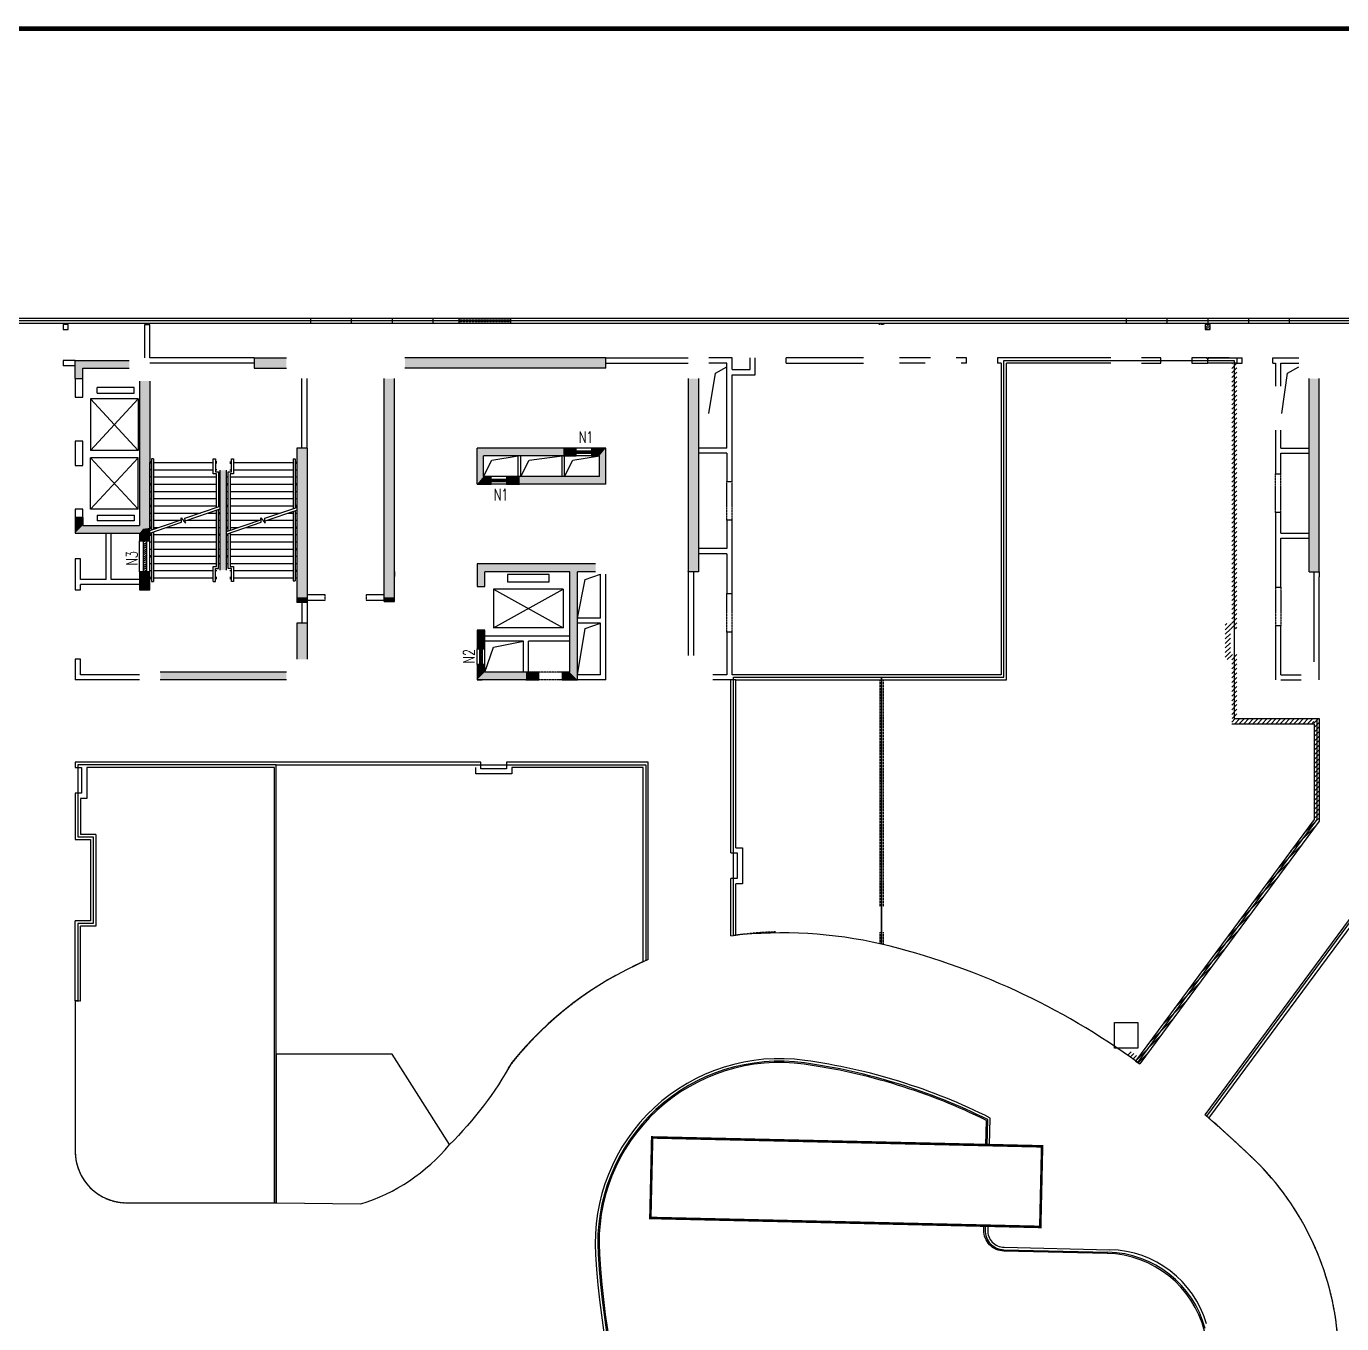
# Model space of a CAD drawing. Header units: inches. Extents: x 150046 to 186384, y -166880 to -113425.
# Drawn here: x 182298 to 183524, y -164647 to -163438 of the extents above; entities that cross this region are included whole.
import ezdxf

# ---------------------------------------------------------------- set-up
doc = ezdxf.new("R2010")
doc.units = ezdxf.units.IN
doc.header["$MEASUREMENT"] = 0
doc.linetypes.add('DASH', pattern=[0.35, 0.25, -0.1])
doc.linetypes.add('DOTE', pattern=[2.42, 2, -0.2, 0.02, -0.2])
doc.layers.add('MOS-门窗编号', color=7, linetype='Continuous')
doc.styles.add('_TCH_WINDOW', font='SIMPLEX', dxfattribs={"height": 3.5, "bigfont": 'GBCBIG'})
pattern_1 = [(45, (165565.0035, -160456.3275), (-1.12854242, 1.12854242), [])]
pattern_2 = [(45, (165565.0035, -160455.3193), (-2.1213212, 2.1213212), [])]

# ---------------------------------------------------------------- blocks, each defined once
blk = doc.blocks.new('$WINLIB2D$00000039')
at = {"color": 0}
for p, q in [((0.5, 0.5), (-0.5, 0.5)), ((-0.5, 0.167), (0.5, 0.167)), ((-0.452, -0.167), (-0.5, 0.084)), ((-0.384, -0.167), (-0.448, 0.167)), ((-0.316, -0.167), (-0.38, 0.167)), ((-0.248, -0.167), (-0.312, 0.167)), ((-0.18, -0.167), (-0.244, 0.167)), ((-0.112, -0.167), (-0.176, 0.167)), ((-0.044, -0.167), (-0.108, 0.167)), ((0.024, -0.167), (-0.04, 0.167)), ((0.092, -0.167), (0.028, 0.167)), ((0.16, -0.167), (0.096, 0.167)), ((0.228, -0.167), (0.164, 0.167)), ((0.296, -0.167), (0.232, 0.167)), ((0.364, -0.167), (0.3, 0.167)), ((0.432, -0.167), (0.368, 0.167)), ((0.5, -0.167), (0.436, 0.167)), ((-0.5, -0.167), (0.5, -0.167)), ((0.5, -0.5), (-0.5, -0.5))]:
    blk.add_line(p, q, dxfattribs=at)

msp = doc.modelspace()

# ---------------------------------------------------------------- hatches: boundary and pattern name
h = msp.add_hatch()
h.set_pattern_fill('普通砖', color=256, scale=1.2, style=0)
h.set_pattern_definition(pattern_1)
h.paths.add_polyline_path([(183396.6, -163716.1), (183396.6, -163720.9), (183401.4, -163720.9), (183401.4, -163716.1)])
for points in [[(182394.2, -163756.9), (182394.2, -163749.7), (182343.8, -163749.7), (182351, -163756.9)], [(182351, -163766.5), (182351, -163756.9), (182343.8, -163749.7), (182343.8, -163766.5)], [(182540.6, -163756.9), (182540.6, -163747.3), (182510.6, -163747.3), (182510.6, -163756.9)], [(182651, -163747.3), (182651, -163756.9), (182838.2, -163756.9), (182838.2, -163747.3)], [(182641.4, -163766.5), (182631.8, -163766.5), (182631.8, -163753.3), (182631.8, -163753.3), (182631.8, -163948.6), (182641.4, -163948.6)], [(182413.4, -163768.9), (182403.8, -163768.9), (182403.8, -163903.3), (182407, -163906.5), (182413.4, -163905.7)], [(182924.6, -163766.5), (182915, -163766.5), (182915, -163833.7), (182924.6, -163833.7)], [(183503, -163766.5), (183493.4, -163766.5), (183493.4, -163833.7), (183503, -163833.7)], [(182550.2, -163831.3), (182550.2, -163970.5), (182559.8, -163970.5), (182559.8, -163831.3)], [(182718.2, -163864.9), (182724.2, -163857.7), (182724.2, -163838.5), (182718.2, -163831.3)], [(182757.8, -163838.5), (182757.8, -163831.3), (182718.2, -163831.3), (182724.2, -163838.5)], [(182798.6, -163838.5), (182798.6, -163831.3), (182757.8, -163831.3), (182757.8, -163838.5)], [(182798.6, -163838.5), (182810.6, -163838.5), (182810.6, -163831.3), (182798.6, -163831.3)], [(182838.2, -163831.3), (182825, -163831.3), (182825, -163838.5), (182832.2, -163838.5)], [(182832.2, -163857.7), (182838.2, -163864.9), (182838.2, -163831.3), (182832.2, -163838.5)], [(182924.6, -163833.7), (182915, -163833.7), (182915, -163927.3), (182924.6, -163927.3)], [(183493.4, -163912.9), (183503, -163912.9), (183503, -163833.7), (183493.4, -163833.7)], [(182478.8, -163945), (182484.8, -163945), (182484.8, -163851.9), (182478.8, -163851.9)], [(182718.2, -163864.9), (182731.4, -163864.9), (182731.4, -163857.7), (182724.2, -163857.7)], [(182757.8, -163857.7), (182745.8, -163857.7), (182745.8, -163864.9), (182757.8, -163864.9)], [(182798.6, -163864.9), (182798.6, -163857.7), (182757.8, -163857.7), (182757.8, -163864.9)], [(182838.2, -163864.9), (182832.2, -163857.7), (182798.6, -163857.7), (182798.6, -163864.9)], [(182343.8, -163896.1), (182343.8, -163910.5), (182351, -163903.3), (182351, -163896.1)], [(182351, -163903.3), (182343.8, -163910.5), (182375, -163910.5), (182375, -163903.3)], [(182375, -163903.3), (182375, -163910.5), (182403.8, -163910.5), (182407, -163906.5), (182403.8, -163903.3)], [(182403.8, -163910.5), (182403.8, -163917.7), (182413.4, -163917.7), (182413.4, -163905.7), (182407, -163906.5)], [(183503, -163946.5), (183503, -163912.9), (183493.4, -163912.9), (183493.4, -163946.5)], [(182924.6, -163927.3), (182915, -163927.3), (182915, -163946.5), (182924.6, -163946.5)], [(182413.4, -163956.1), (182413.4, -163946.5), (182403.8, -163946.5), (182403.8, -163956.1)], [(182631.8, -163970.5), (182641.4, -163970.5), (182641.4, -163948.6), (182631.8, -163948.6)], [(182718.2, -163939.3), (182718.2, -163960.3), (182725.4, -163960.3), (182725.4, -163946.5)], [(182807.8, -163944.1), (182807, -163939.3), (182718.2, -163939.3), (182725.4, -163946.5), (182804.6, -163946.5)], [(182804.6, -164008.9), (182811.8, -164008.9), (182811.8, -163946.5), (182807.8, -163944.1), (182804.6, -163946.5)], [(182828.6, -163946.5), (182828.6, -163939.3), (182807, -163939.3), (182807.8, -163944.1), (182811.8, -163946.5)], [(182403.8, -163956.1), (182403.8, -163963.3), (182413.4, -163963.3), (182413.4, -163956.1)], [(182559.8, -163970.5), (182550.2, -163970.5), (182550.2, -163975.3), (182559.8, -163975.3)], [(182641.4, -163974.1), (182641.4, -163970.5), (182631.8, -163970.5), (182631.8, -163974.1)], [(182550.2, -164028.1), (182559.8, -164028.1), (182559.8, -163994.5), (182550.2, -163994.5)], [(182725.4, -164008.9), (182725.4, -164001.1), (182718.2, -164001.1), (182718.2, -164008.9)], [(182718.2, -164008.9), (182718.2, -164018.5), (182725.4, -164018.5), (182725.4, -164008.9)], [(182804.6, -164040.1), (182811.8, -164047.3), (182811.8, -164008.9), (182804.6, -164008.9)], [(182725.4, -164040.1), (182725.4, -164032.9), (182718.2, -164032.9), (182718.2, -164047.3)], [(182423, -164040.1), (182423, -164047.3), (182540.6, -164047.3), (182540.6, -164040.1)], [(182763.8, -164047.3), (182763.8, -164040.1), (182725.4, -164040.1), (182718.2, -164047.3)], [(182763.8, -164047.3), (182775.8, -164047.3), (182775.8, -164040.1), (182763.8, -164040.1)], [(182804.6, -164040.1), (182797.4, -164040.1), (182797.4, -164047.3), (182811.8, -164047.3)]]:
    msp.add_hatch(color=256).paths.add_polyline_path(points)
h = msp.add_hatch()
h.set_pattern_fill('普通砖', color=256, scale=1.2, style=0)
h.set_pattern_definition(pattern_1)
h.paths.add_polyline_path([(183401.4, -163747.3), (183396.6, -163747.3), (183399, -163748.9)])
h = msp.add_hatch()
h.set_pattern_fill('普通砖', color=256, scale=1.2, style=0)
h.set_pattern_definition(pattern_2)
h.paths.add_polyline_path([(183421.4, -163752.1), (183426.2, -163752.1), (183426.2, -163999.6), (183421.4, -163999.6)])
h = msp.add_hatch()
h.set_pattern_fill('普通砖', color=256, scale=1.2, style=0)
h.set_pattern_definition(pattern_2)
h.paths.add_polyline_path([(183420.2, -163999.6), (183421.4, -163999.6), (183421.4, -163994.8), (183415.4, -163994.8), (183415.4, -164028.4), (183421.4, -164028.4), (183421.4, -164023.8, -0.032051), (183421.2, -164023.6), (183420.2, -164023.6)])
h = msp.add_hatch()
h.set_pattern_fill('普通砖', color=256, scale=1.2, style=0)
h.set_pattern_definition(pattern_2)
h.paths.add_polyline_path([(183426.2, -164083.3), (183421.4, -164083.3), (183421.4, -164023.6), (183426.2, -164023.6)])
h = msp.add_hatch()
h.set_pattern_fill('普通砖', color=256, scale=1.2, style=0)
h.set_pattern_definition([(45, (165565.0035, -160462.5193), (-2.1213212, 2.1213212), [])])
h.paths.add_polyline_path([(183498.2, -164088.1), (183421.4, -164088.1), (183421.4, -164083.3), (183498.2, -164083.3)])
h = msp.add_hatch()
h.set_pattern_fill('普通砖', color=256, scale=1.2, style=0)
h.set_pattern_definition(pattern_2)
h.paths.add_polyline_path([(183498.2, -164083.3), (183503, -164083.3), (183503, -164178.8), (183498.2, -164178.8)])
h = msp.add_hatch()
h.set_pattern_fill('普通砖', color=256, scale=1.2, style=0)
h.set_pattern_definition(pattern_2)
h.paths.add_polyline_path([(183331.9, -164402.3), (183498.2, -164177.3), (183498.2, -164178.8), (183503.1, -164178.8), (183335.8, -164405.2)])
h = msp.add_hatch()
h.set_pattern_fill('普通砖', color=256, scale=1.2, style=0)
h.set_pattern_definition(pattern_2)
h.paths.add_polyline_path([(183326.7, -164393.2), (183323.8, -164397.1, -0.002654), (183329.8, -164401.1), (183329.8, -164401.1), (183330.4, -164401.6, -0.000597), (183331.8, -164402.5), (183334.6, -164398.6)])

# ---------------------------------------------------------------- linework, layer by layer
for p, q in [((182177, -163710.1), (184208.7, -163710.1)), ((182177, -163712.5), (184208.7, -163712.5)), ((182177, -163714.9), (184208.7, -163714.9)), ((182332.6, -163716.1), (182332.6, -163720.9)), ((182337.4, -163716.1), (182332.6, -163716.1)), ((182337.4, -163720.9), (182337.4, -163716.1)), ((182408.6, -163747.3), (182408.6, -163716.1)), ((182408.6, -163716.1), (182413.4, -163716.1)), ((182413.4, -163747.3), (182413.4, -163716.1)), ((182563, -163710.1), (182563, -163714.9)), ((182601, -163710.1), (182601, -163714.9)), ((182639, -163710.1), (182639, -163714.9)), ((182677, -163710.1), (182677, -163714.9)), ((183323, -163710.1), (183323, -163714.9)), ((183361, -163710.1), (183361, -163714.9)), ((183396.6, -163716.1), (183396.6, -163720.9)), ((183401.4, -163716.1), (183396.6, -163716.1)), ((183399, -163710.1), (183399, -163714.9)), ((183401.4, -163720.9), (183401.4, -163716.1)), ((183437, -163710.1), (183437, -163714.9)), ((183437, -163710.1), (183437, -163714.9)), ((183475, -163710.1), (183475, -163714.9)), ((183475, -163710.1), (183475, -163714.9)), ((182332.6, -163720.9), (182337.4, -163720.9)), ((183396.6, -163720.9), (183401.4, -163720.9)), ((182337.4, -163749.7), (182332.6, -163749.7)), ((182332.6, -163749.7), (182332.6, -163754.5)), ((182343.8, -163749.7), (182337.4, -163749.7)), ((182343.8, -163749.7), (182394.2, -163749.7)), ((182343.8, -163766.5), (182343.8, -163749.7)), ((182510.6, -163747.3), (182413.4, -163747.3)), ((182510.6, -163752.1), (182413.4, -163752.1)), ((182510.6, -163747.3), (182540.6, -163747.3)), ((182510.6, -163747.3), (182510.6, -163756.9)), ((182838.2, -163747.3), (182651, -163747.3)), ((182838.2, -163756.9), (182838.2, -163747.3)), ((182838.2, -163747.3), (182915, -163747.3)), ((182838.2, -163752.1), (182915, -163752.1)), ((182955.8, -163747.3), (182934.2, -163747.3)), ((182951, -163752.1), (182934.2, -163752.1)), ((182951, -163831.3), (182951, -163752.1)), ((182955.8, -163758.1), (182955.8, -163747.3)), ((182972.6, -163758.1), (182972.6, -163747.3)), ((182977.4, -163752.1), (182977.4, -163747.3)), ((182977.4, -163762.9), (182977.4, -163752.1)), ((183078.2, -163747.3), (183006.2, -163747.3)), ((183006.2, -163752.1), (183006.2, -163747.3)), ((183006.2, -163752.1), (183078.2, -163752.1)), ((183140.6, -163747.3), (183111.8, -163747.3)), ((183135.8, -163752.1), (183111.8, -163752.1)), ((183174.2, -163747.3), (183164.6, -163747.3)), ((183174.2, -163752.1), (183169.4, -163752.1)), ((183174.2, -163752.1), (183174.2, -163747.3)), ((183308.6, -163747.3), (183203, -163747.3)), ((183203, -163747.3), (183203, -163752.1)), ((183206.6, -163752.1), (183203, -163752.1)), ((183206.6, -163752.1), (183206.6, -164042.5)), ((183308.6, -163752.1), (183211.4, -163752.1)), ((183211.4, -164047.3), (183211.4, -163752.1)), ((183355.4, -163747.3), (183337.4, -163747.3)), ((183337.4, -163752.1), (183355.4, -163752.1)), ((183355.4, -163752.1), (183355.4, -163747.3)), ((183396.6, -163747.3), (183384.2, -163747.3)), ((183384.2, -163747.3), (183384.2, -163752.1)), ((183384.2, -163752.1), (183399, -163752.1)), ((183421.4, -163752.1), (183399, -163752.1)), ((183419, -163747.3), (183401.4, -163747.3)), ((183421.4, -163747.3), (183431, -163747.3)), ((183426.2, -163752.1), (183431, -163752.1)), ((183431, -163752.1), (183431, -163747.3)), ((183459.8, -163747.3), (183483.8, -163747.3)), ((183459.8, -163752.1), (183459.8, -163747.3)), ((183459.8, -163752.1), (183462.2, -163752.1)), ((183462.2, -163752.1), (183462.2, -163773.7)), ((183467, -163752.1), (183483.8, -163752.1)), ((183467, -163773.7), (183467, -163752.1)), ((182343.8, -163754.5), (182332.6, -163754.5)), ((182351, -163756.9), (182394.2, -163756.9)), ((182351, -163766.5), (182351, -163756.9)), ((182510.6, -163756.9), (182540.6, -163756.9)), ((182838.2, -163756.9), (182651, -163756.9)), ((182955.8, -163758.1), (182972.6, -163758.1)), ((182955.8, -163833.7), (182955.8, -163762.9)), ((182955.8, -163762.9), (182977.4, -163762.9)), ((182343.8, -163766.5), (182343.8, -163783.9)), ((182343.8, -163766.5), (182351, -163766.5)), ((182351, -163783.9), (182351, -163766.5)), ((182398.8, -163774.7), (182364.2, -163774.7)), ((182364.2, -163780.1), (182364.2, -163774.7)), ((182398.8, -163780.1), (182398.8, -163774.7)), ((182403.8, -163768.9), (182403.8, -163903.3)), ((182413.4, -163768.9), (182413.4, -163905.7)), ((182555, -163831.3), (182555, -163766.5)), ((182559.8, -163831.3), (182559.8, -163766.5)), ((182631.8, -163948.6), (182631.8, -163766.5)), ((182641.4, -163948.6), (182641.4, -163766.5)), ((182915, -163766.5), (182915, -163833.7)), ((182924.6, -163766.5), (182924.6, -163833.7)), ((183493.4, -163833.7), (183493.4, -163766.5)), ((183503, -163833.7), (183503, -163766.5)), ((182343.8, -163783.9), (182351, -163783.9)), ((182358.1, -163785.5), (182358.1, -163833.5)), ((182402.5, -163785.5), (182358.1, -163785.5)), ((182358.1, -163785.5), (182402.5, -163833.5)), ((182358.1, -163833.5), (182402.5, -163785.5)), ((182364.2, -163780.1), (182398.8, -163780.1)), ((182402.5, -163785.5), (182402.5, -163833.5)), ((183462.2, -163814.5), (183462.2, -163833.7)), ((183467, -163831.3), (183467, -163814.5)), ((182351, -163824.7), (182343.8, -163824.7)), ((182343.8, -163824.7), (182343.8, -163847.5)), ((182351, -163847.5), (182351, -163824.7)), ((182402.5, -163833.5), (182358.1, -163833.5)), ((182550.2, -163831.3), (182550.2, -163970.5)), ((182559.8, -163831.3), (182550.2, -163831.3)), ((182559.8, -163831.3), (182559.8, -163970.5)), ((182718.2, -163864.9), (182718.2, -163831.3)), ((182757.8, -163831.3), (182718.2, -163831.3)), ((182724.2, -163857.7), (182724.2, -163838.5)), ((182757.8, -163838.5), (182724.2, -163838.5)), ((182756.6, -163857.7), (182756.6, -163838.5)), ((182798.6, -163831.3), (182757.8, -163831.3)), ((182798.6, -163838.5), (182757.8, -163838.5)), ((182759, -163857.7), (182759, -163838.5)), ((182797.4, -163857.7), (182797.4, -163838.5)), ((182810.6, -163831.3), (182798.6, -163831.3)), ((182798.6, -163838.5), (182810.6, -163838.5)), ((182799.8, -163857.7), (182799.8, -163838.5)), ((182810.6, -163838.5), (182810.6, -163831.3)), ((182838.2, -163831.3), (182825, -163831.3)), ((182825, -163831.3), (182825, -163838.5)), ((182825, -163838.5), (182832.2, -163838.5)), ((182832.2, -163857.7), (182832.2, -163838.5)), ((182838.2, -163864.9), (182838.2, -163831.3)), ((182915, -163833.7), (182915, -163927.3)), ((182951, -163831.3), (182924.6, -163831.3)), ((182924.6, -163833.7), (182924.6, -163927.3)), ((182951, -163836.1), (182924.6, -163836.1)), ((182951, -163836.1), (182951, -163862.5)), ((182955.8, -163862.5), (182955.8, -163833.7)), ((183462.2, -163833.7), (183462.2, -163855.3)), ((183467, -163831.3), (183493.4, -163831.3)), ((183467, -163855.3), (183467, -163836.1)), ((183467, -163836.1), (183493.4, -163836.1)), ((183493.4, -163912.9), (183493.4, -163833.7)), ((183503, -163912.9), (183503, -163833.7)), ((182343.8, -163847.5), (182351, -163847.5)), ((182358.1, -163888.3), (182358.1, -163840.3)), ((182402.5, -163840.3), (182358.1, -163840.3)), ((182358.1, -163888.3), (182402.5, -163840.3)), ((182358.1, -163840.3), (182402.5, -163888.3)), ((182402.5, -163888.3), (182402.5, -163840.3)), ((182414.9, -163844.1), (182413.4, -163844.1)), ((182413.4, -163908), (182413.4, -163844.7)), ((182413.4, -163908.4), (182413.4, -163845.2)), ((182413.4, -163908.4), (182413.4, -163845.2)), ((182414.9, -163845.3), (182413.4, -163845.3)), ((182414.9, -163841.4), (182414.9, -163907.5)), ((182416.8, -163841.4), (182414.9, -163841.4)), ((182416.8, -163841.4), (182416.8, -163906.8)), ((182416.8, -163844.7), (182472.5, -163844.7)), ((182475.8, -163844.1), (182474.4, -163844.1)), ((182475.8, -163845.3), (182474.4, -163845.3)), ((182487.8, -163844.1), (182489.3, -163844.1)), ((182487.8, -163845.3), (182489.3, -163845.3)), ((182491.2, -163844.7), (182546.9, -163844.7)), ((182546.9, -163841.4), (182546.9, -163887.6)), ((182546.9, -163841.4), (182548.8, -163841.4)), ((182548.8, -163841.4), (182548.8, -163887)), ((182548.8, -163844.1), (182550.2, -163844.1)), ((182548.8, -163845.3), (182550.2, -163845.3)), ((182414.9, -163851.4), (182413.4, -163851.4)), ((182414.9, -163858.2), (182413.4, -163858.2)), ((182416.8, -163851.4), (182472.5, -163851.4)), ((182416.8, -163858.2), (182475.5, -163858.2)), ((182475.8, -163851.4), (182474.4, -163851.4)), ((182478.8, -163858.2), (182477.4, -163858.2)), ((182478.8, -163945), (182478.8, -163851.9)), ((182484.8, -163945), (182484.8, -163851.9)), ((182484.8, -163858.2), (182486.3, -163858.2)), ((182487.8, -163851.4), (182489.3, -163851.4)), ((182488.2, -163858.2), (182546.9, -163858.2)), ((182491.2, -163851.4), (182546.9, -163851.4)), ((182548.8, -163851.4), (182550.2, -163851.4)), ((182548.8, -163858.2), (182550.2, -163858.2)), ((182731.4, -163857.7), (182724.2, -163857.7)), ((182731.4, -163864.9), (182731.4, -163857.7)), ((182757.8, -163857.7), (182745.8, -163857.7)), ((182745.8, -163857.7), (182745.8, -163864.9)), ((182798.6, -163857.7), (182757.8, -163857.7)), ((182832.2, -163857.7), (182798.6, -163857.7)), ((182951, -163862.5), (182955.8, -163862.5)), ((183462.2, -163855.3), (183467, -163855.3)), ((182413.4, -163864.3), (182414.9, -163864.3)), ((182413.4, -163865.5), (182414.9, -163865.5)), ((182413.4, -163871.6), (182414.9, -163871.6)), ((182416.8, -163864.9), (182475.5, -163864.9)), ((182416.8, -163871.6), (182475.5, -163871.6)), ((182477.4, -163864.3), (182478.8, -163864.3)), ((182477.4, -163865.5), (182478.8, -163865.5)), ((182477.4, -163871.6), (182478.8, -163871.6)), ((182484.8, -163864.3), (182486.3, -163864.3)), ((182484.8, -163865.5), (182486.3, -163865.5)), ((182484.8, -163871.6), (182486.3, -163871.6)), ((182488.2, -163864.9), (182546.9, -163864.9)), ((182488.2, -163871.6), (182546.9, -163871.6)), ((182548.8, -163864.3), (182550.2, -163864.3)), ((182548.8, -163865.5), (182550.2, -163865.5)), ((182548.8, -163871.6), (182550.2, -163871.6)), ((182718.2, -163864.9), (182731.4, -163864.9)), ((182745.8, -163864.9), (182757.8, -163864.9)), ((182798.6, -163864.9), (182757.8, -163864.9)), ((182838.2, -163864.9), (182798.6, -163864.9)), ((182413.4, -163878.3), (182414.9, -163878.3)), ((182413.4, -163884.4), (182414.9, -163884.4)), ((182413.4, -163885.6), (182414.9, -163885.6)), ((182416.8, -163878.3), (182475.5, -163878.3)), ((182416.8, -163885), (182475.5, -163885)), ((182446.1, -163896.7), (182478.8, -163885.4)), ((182446.3, -163899.2), (182478.8, -163888)), ((182477.4, -163878.3), (182478.8, -163878.3)), ((182477.4, -163884.4), (182478.8, -163884.4)), ((182477.4, -163885.6), (182478.8, -163885.6)), ((182484.8, -163878.3), (182486.3, -163878.3)), ((182484.8, -163884.4), (182486.3, -163884.4)), ((182484.8, -163885.6), (182486.3, -163885.6)), ((182488.2, -163878.3), (182546.9, -163878.3)), ((182488.2, -163885), (182546.9, -163885)), ((182520.5, -163896.7), (182550.2, -163886.5)), ((182548.8, -163878.3), (182550.2, -163878.3)), ((182548.8, -163884.4), (182550.2, -163884.4)), ((182548.8, -163885.6), (182550.2, -163885.6)), ((182351, -163888.3), (182343.8, -163888.3)), ((182343.8, -163888.3), (182343.8, -163896.1)), ((182343.8, -163896.1), (182343.8, -163910.5)), ((182351, -163896.1), (182343.8, -163896.1)), ((182351, -163896.1), (182351, -163888.3)), ((182351, -163896.1), (182351, -163903.3)), ((182402.5, -163888.3), (182358.1, -163888.3)), ((182364.2, -163893.7), (182398.8, -163893.7)), ((182364.2, -163893.7), (182364.2, -163899.1)), ((182398.8, -163899.1), (182364.2, -163899.1)), ((182398.8, -163893.7), (182398.8, -163899.1)), ((182413.4, -163891.8), (182414.9, -163891.8)), ((182413.4, -163908), (182442.5, -163898)), ((182413.4, -163898.5), (182414.9, -163898.5)), ((182416.8, -163891.8), (182460.5, -163891.8)), ((182416.8, -163898.5), (182441, -163898.5)), ((182442.7, -163900.4), (182442.4, -163896.2)), ((182442.4, -163896.2), (182446.5, -163901.2)), ((182446.5, -163901.2), (182446.1, -163896.7)), ((182448.3, -163898.5), (182475.5, -163898.5)), ((182467.8, -163891.8), (182475.5, -163891.8)), ((182477.4, -163891.2), (182478.8, -163891.2)), ((182477.4, -163892.4), (182478.8, -163892.4)), ((182477.4, -163898.5), (182478.8, -163898.5)), ((182484.8, -163891.8), (182486.3, -163891.8)), ((182484.8, -163909), (182516.9, -163898)), ((182484.8, -163898.5), (182486.3, -163898.5)), ((182488.2, -163891.8), (182534.9, -163891.8)), ((182488.2, -163898.5), (182515.4, -163898.5)), ((182517.1, -163900.4), (182516.8, -163896.2)), ((182516.8, -163896.2), (182520.9, -163901.2)), ((182520.9, -163901.2), (182520.5, -163896.7)), ((182520.7, -163899.2), (182550.2, -163889)), ((182522.7, -163898.5), (182546.9, -163898.5)), ((182542.2, -163891.8), (182546.9, -163891.8)), ((182546.9, -163890.2), (182546.9, -163955.1)), ((182548.8, -163889.5), (182548.8, -163955.1)), ((182548.8, -163891.8), (182550.2, -163891.8)), ((182548.8, -163898.5), (182550.2, -163898.5)), ((182951, -163898.5), (182951, -163924.9)), ((182955.8, -163898.5), (182951, -163898.5)), ((182955.8, -163927.3), (182955.8, -163898.5)), ((183467, -163891.3), (183462.2, -163891.3)), ((183462.2, -163891.3), (183462.2, -163912.9)), ((183467, -163910.5), (183467, -163891.3)), ((182343.8, -163910.5), (182375, -163910.5)), ((182351, -163903.3), (182375, -163903.3)), ((182372.6, -163953.7), (182372.6, -163910.5)), ((182375, -163903.3), (182403.8, -163903.3)), ((182375, -163910.5), (182403.8, -163910.5)), ((182377.4, -163953.7), (182377.4, -163910.5)), ((182403.8, -163910.5), (182403.8, -163917.7)), ((182413.4, -163910.5), (182442.7, -163900.4)), ((182413.4, -163904.6), (182414.9, -163904.6)), ((182413.4, -163917.7), (182413.4, -163905.7)), ((182413.4, -163905.8), (182414.9, -163905.8)), ((182413.4, -163952.2), (182413.4, -163910.5)), ((182413.4, -163952.7), (182413.4, -163911)), ((182413.4, -163952.7), (182413.4, -163911)), ((182413.4, -163911.3), (182414.9, -163911.3)), ((182413.4, -163912.5), (182414.9, -163912.5)), ((182414.9, -163910), (182414.9, -163955.6)), ((182416.8, -163905.2), (182421.5, -163905.2)), ((182416.8, -163909.4), (182416.8, -163955.6)), ((182416.8, -163911.9), (182475.5, -163911.9)), ((182428.8, -163905.2), (182475.5, -163905.2)), ((182477.4, -163905.2), (182478.8, -163905.2)), ((182477.4, -163911.3), (182478.8, -163911.3)), ((182477.4, -163912.5), (182478.8, -163912.5)), ((182484.8, -163911.5), (182517.1, -163900.4)), ((182484.8, -163904.6), (182486.3, -163904.6)), ((182484.8, -163905.8), (182486.3, -163905.8)), ((182484.8, -163912.5), (182486.3, -163912.5)), ((182485.5, -163911.3), (182486.3, -163911.3)), ((182488.2, -163905.2), (182495.9, -163905.2)), ((182488.2, -163911.9), (182546.9, -163911.9)), ((182503.2, -163905.2), (182546.9, -163905.2)), ((182548.8, -163904.6), (182550.2, -163904.6)), ((182548.8, -163905.8), (182550.2, -163905.8)), ((182548.8, -163911.9), (182550.2, -163911.9)), ((183467, -163910.5), (183493.4, -163910.5)), ((182403.8, -163917.7), (182413.4, -163917.7)), ((182413.4, -163918.6), (182414.9, -163918.6)), ((182416.8, -163918.6), (182475.5, -163918.6)), ((182477.4, -163918.6), (182478.8, -163918.6)), ((182484.8, -163918.6), (182486.3, -163918.6)), ((182488.2, -163918.6), (182546.9, -163918.6)), ((182548.8, -163918.6), (182550.2, -163918.6)), ((182548.8, -163924.8), (182550.2, -163924.8)), ((183462.2, -163912.9), (183462.2, -163960.9)), ((183467, -163915.3), (183493.4, -163915.3)), ((183467, -163960.9), (183467, -163915.3)), ((183493.4, -163946.5), (183493.4, -163912.9)), ((183503, -163946.5), (183503, -163912.9)), ((182348.6, -163934.5), (182343.8, -163934.5)), ((182343.8, -163934.5), (182343.8, -163956.1)), ((182348.6, -163953.7), (182348.6, -163934.5)), ((182413.4, -163925.4), (182414.9, -163925.4)), ((182413.4, -163931.5), (182414.9, -163931.5)), ((182413.4, -163932.7), (182414.9, -163932.7)), ((182416.8, -163925.4), (182475.5, -163925.4)), ((182416.8, -163932.1), (182475.5, -163932.1)), ((182477.4, -163925.4), (182478.8, -163925.4)), ((182477.4, -163931.5), (182478.8, -163931.5)), ((182477.4, -163932.7), (182478.8, -163932.7)), ((182484.8, -163925.4), (182486.3, -163925.4)), ((182484.8, -163931.5), (182486.3, -163931.5)), ((182484.8, -163932.7), (182486.3, -163932.7)), ((182488.2, -163925.4), (182546.9, -163925.4)), ((182488.2, -163932.1), (182546.9, -163932.1)), ((182548.8, -163926), (182550.2, -163926)), ((182548.8, -163932.1), (182550.2, -163932.1)), ((182915, -163927.3), (182915, -163946.5)), ((182951, -163924.9), (182924.6, -163924.9)), ((182924.6, -163927.3), (182924.6, -163946.5)), ((182951, -163929.7), (182924.6, -163929.7)), ((182951, -163929.7), (182951, -163966.9)), ((182955.8, -163966.9), (182955.8, -163927.3)), ((182413.4, -163946.5), (182403.8, -163946.5)), ((182403.8, -163946.5), (182403.8, -163956.1)), ((182413.4, -163938.8), (182414.9, -163938.8)), ((182413.4, -163945.5), (182414.9, -163945.5)), ((182413.4, -163956.1), (182413.4, -163946.5)), ((182416.8, -163938.8), (182475.5, -163938.8)), ((182416.8, -163945.5), (182472.5, -163945.5)), ((182474.4, -163945.5), (182475.8, -163945.5)), ((182477.4, -163938.8), (182478.8, -163938.8)), ((182484.8, -163938.8), (182486.3, -163938.8)), ((182487.8, -163945.5), (182489.3, -163945.5)), ((182488.2, -163938.8), (182546.9, -163938.8)), ((182491.2, -163945.5), (182546.9, -163945.5)), ((182548.8, -163938.8), (182550.2, -163938.8)), ((182548.8, -163944.9), (182550.2, -163944.9)), ((182548.8, -163946.1), (182550.2, -163946.1)), ((182631.8, -163970.5), (182631.8, -163948.6)), ((182641.4, -163946.2), (182641.4, -163951)), ((182641.4, -163970.5), (182641.4, -163948.6)), ((182718.2, -163939.3), (182718.2, -163960.3)), ((182807, -163939.3), (182718.2, -163939.3)), ((182718.2, -163946.2), (182718.2, -163951)), ((182725.4, -163960.3), (182725.4, -163946.5)), ((182804.6, -163946.5), (182725.4, -163946.5)), ((182746.6, -163949.1), (182746.6, -163956)), ((182785.4, -163949.1), (182746.6, -163949.1)), ((182785.4, -163956), (182785.4, -163949.1)), ((182804.6, -164008.9), (182804.6, -163946.5)), ((182828.6, -163939.3), (182807, -163939.3)), ((182828.6, -163946.5), (182811.8, -163946.5)), ((182811.8, -164008.9), (182811.8, -163946.5)), ((182833.4, -163989.7), (182833.4, -163948.9)), ((182838.2, -163951), (182838.2, -163948.9)), ((182915, -163946.2), (182915, -163951)), ((182915, -163946.5), (182915, -163946.2)), ((182924.6, -163946.5), (182915, -163946.5)), ((182919.8, -163946.5), (182919.8, -163948.6)), ((182919.8, -163948.6), (182919.8, -164024.5)), ((183493.4, -163946.5), (183503, -163946.5)), ((183498.2, -163948.9), (183498.2, -163946.5)), ((183498.2, -163951.3), (183498.2, -163948.9)), ((183503, -163946.5), (183503, -163951.3)), ((182343.8, -163956.1), (182343.8, -163963.3)), ((182372.6, -163953.7), (182348.6, -163953.7)), ((182375, -163958.5), (182348.6, -163958.5)), ((182348.6, -163963.3), (182348.6, -163958.5)), ((182403.8, -163958.5), (182375, -163958.5)), ((182403.8, -163953.7), (182377.4, -163953.7)), ((182403.8, -163956.1), (182403.8, -163963.3)), ((182413.4, -163951.6), (182414.9, -163951.6)), ((182413.4, -163952.8), (182414.9, -163952.8)), ((182413.4, -163963.3), (182413.4, -163956.1)), ((182414.9, -163955.6), (182416.8, -163955.6)), ((182416.8, -163952.2), (182472.5, -163952.2)), ((182472.5, -163955.6), (182474.4, -163955.6)), ((182474.4, -163951.6), (182475.8, -163951.6)), ((182474.4, -163952.8), (182475.8, -163952.8)), ((182487.8, -163951.6), (182489.3, -163951.6)), ((182487.8, -163952.8), (182489.3, -163952.8)), ((182491.2, -163952.2), (182546.9, -163952.2)), ((182546.9, -163955.1), (182548.8, -163955.1)), ((182548.8, -163952.2), (182550.2, -163952.2)), ((182718.2, -163960.3), (182725.4, -163960.3)), ((182746.6, -163956), (182785.4, -163956)), ((182838.2, -163992.1), (182838.2, -163951)), ((182915, -163951), (182915, -164024.5)), ((183462.2, -163960.9), (183467, -163960.9)), ((183498.2, -163956.1), (183498.2, -163951.3)), ((183498.2, -164030.5), (183498.2, -163956.1)), ((183503, -163953.7), (183503, -163951.3)), ((183503, -164047.3), (183503, -163953.7)), ((182343.8, -163963.3), (182348.6, -163963.3)), ((182403.8, -163963.3), (182413.4, -163963.3)), ((182550.2, -163970.5), (182550.2, -163975.3)), ((182576.6, -163968.1), (182559.8, -163968.1)), ((182559.8, -163970.5), (182559.8, -163975.3)), ((182559.8, -163972.9), (182576.6, -163972.9)), ((182631.8, -163968.1), (182615, -163968.1)), ((182615, -163972.9), (182631.8, -163972.9)), ((182631.8, -163974.1), (182631.8, -163970.5)), ((182641.4, -163974.1), (182641.4, -163970.5)), ((182733.6, -163962.7), (182733.6, -163998.7)), ((182798.4, -163962.7), (182733.6, -163962.7)), ((182733.6, -163962.7), (182798.4, -163998.7)), ((182733.6, -163998.7), (182798.4, -163962.7)), ((182798.4, -163962.7), (182798.4, -163998.7)), ((182951, -163966.9), (182955.8, -163966.9)), ((182559.8, -163975.3), (182550.2, -163975.3)), ((182555, -163975.3), (182555, -163994.5)), ((182559.8, -163975.3), (182559.8, -163994.5)), ((182631.8, -163974.1), (182641.4, -163974.1)), ((182550.2, -163994.5), (182550.2, -164028.1)), ((182559.8, -163994.5), (182550.2, -163994.5)), ((182559.8, -163994.5), (182559.8, -164028.1)), ((182811.8, -163994.5), (182811.8, -163989.7)), ((182833.4, -163989.7), (182811.8, -163989.7)), ((182833.4, -163994.5), (182811.8, -163994.5)), ((182833.4, -164042.5), (182833.4, -163994.5)), ((182838.2, -164047.3), (182838.2, -163992.1)), ((183467, -163996.9), (183462.2, -163996.9)), ((183462.2, -163996.9), (183462.2, -164047.3)), ((183467, -164042.5), (183467, -163996.9)), ((182725.4, -164001.1), (182718.2, -164001.1)), ((182718.2, -164001.1), (182718.2, -164008.9)), ((182718.2, -164008.9), (182718.2, -164018.5)), ((182725.4, -164008.9), (182725.4, -164001.1)), ((182763.8, -164006.5), (182725.4, -164006.5)), ((182725.4, -164018.5), (182725.4, -164008.9)), ((182798.4, -163998.7), (182733.6, -163998.7)), ((182804.6, -164006.5), (182763.8, -164006.5)), ((182804.6, -164040.1), (182804.6, -164008.9)), ((182811.8, -164047.3), (182811.8, -164008.9)), ((182955.8, -164002.9), (182951, -164002.9)), ((182951, -164002.9), (182951, -164042.5)), ((182955.8, -164042.5), (182955.8, -164002.9)), ((182718.2, -164018.5), (182725.4, -164018.5)), ((182761.4, -164011.3), (182725.4, -164011.3)), ((182761.4, -164040.1), (182761.4, -164011.3)), ((182804.6, -164011.3), (182766.2, -164011.3)), ((182766.2, -164040.1), (182766.2, -164011.3)), ((182348.6, -164028.1), (182343.8, -164028.1)), ((182343.8, -164028.1), (182343.8, -164047.3)), ((182348.6, -164042.5), (182348.6, -164028.1)), ((182725.4, -164032.9), (182718.2, -164032.9)), ((182718.2, -164032.9), (182718.2, -164047.3)), ((182725.4, -164040.1), (182725.4, -164032.9)), ((182403.8, -164047.3), (182343.8, -164047.3)), ((182403.8, -164042.5), (182348.6, -164042.5)), ((182540.6, -164040.1), (182423, -164040.1)), ((182540.6, -164047.3), (182423, -164047.3)), ((182718.2, -164047.3), (182723, -164047.3)), ((182763.8, -164047.3), (182718.2, -164047.3)), ((182763.8, -164040.1), (182725.4, -164040.1)), ((182775.8, -164040.1), (182763.8, -164040.1)), ((182763.8, -164047.3), (182775.8, -164047.3)), ((182775.8, -164047.3), (182775.8, -164040.1)), ((182804.6, -164040.1), (182797.4, -164040.1)), ((182797.4, -164040.1), (182797.4, -164047.3)), ((182797.4, -164047.3), (182811.8, -164047.3)), ((182833.4, -164042.5), (182811.8, -164042.5)), ((182838.2, -164047.3), (182811.8, -164047.3)), ((182951, -164042.5), (182937.8, -164042.5)), ((182959.4, -164047.3), (182937.8, -164047.3)), ((183206.6, -164042.5), (182955.8, -164042.5)), ((182959.4, -164047.3), (183211.4, -164047.3)), ((183467, -164042.5), (183486.2, -164042.5)), ((183467, -164047.3), (183486.2, -164047.3)), ((183426.2, -164083.3), (183503, -164083.3)), ((183503, -164083.3), (183503, -164178.9)), ((183421.4, -164088.1), (183498.2, -164088.1)), ((183498.2, -164088.1), (183498.2, -164177.3)), ((183498.2, -164177.3), (183331.8, -164402.5)), ((183503, -164178.9), (183335.7, -164405.2)), ((183312.2, -164366.5), (183333.8, -164366.5)), ((183312.2, -164390.5), (183312.2, -164366.5)), ((183333.8, -164366.5), (183333.8, -164390.5)), ((183333.8, -164390.5), (183312.2, -164390.5)), ((183331.8, -164402.5), (183335.7, -164405.2)), ((183193.4, -164480.8), (183194, -164457.1)), ((183195.8, -164480.9), (183196.4, -164455.7)), ((182415.8, -164534.6), (182415.9, -164534.6)), ((183209.2, -164578.4), (183306.1, -164580.7)), ((183209.3, -164576), (183307.9, -164578.3))]:
    msp.add_line(p, q)
at = {"linetype": 'DASH'}
for p, q in [((182701.4, -163710.1, 64.8), (182701.4, -163714.9, 64.8)), ((182701.4, -163711.7, 64.8), (182749.4, -163711.7, 64.8)), ((182701.4, -163713.3, 64.8), (182749.4, -163713.3, 64.8)), ((182749.4, -163710.1, 64.8), (182749.4, -163714.9, 64.8)), ((183097.4, -163716.1), (183092.6, -163716.1)), ((183401.4, -163747.3), (183396.6, -163747.3)), ((182576.6, -163972.9), (182576.6, -163968.1)), ((182615, -163968.1), (182615, -163972.9)), ((183093.6, -164047.3), (183093.6, -164258.5)), ((183096.5, -164047.3), (183096.5, -164258.5)), ((182358.2, -164193.7), (182358.2, -164193.7)), ((183093.6, -164282.5), (183093.6, -164293)), ((183096.5, -164282.5), (183096.5, -164294)), ((182343.8, -164346.3), (182348.6, -164346.3))]:
    msp.add_line(p, q, dxfattribs=at)
at = {"linetype": 'DOTE'}
for p, q in [((182951, -163898.5), (182951, -163862.5)), ((182955.8, -163898.5), (182955.8, -163862.5)), ((183462.2, -163891.3), (183462.2, -163855.3)), ((183467, -163891.3), (183467, -163855.3)), ((183462.2, -163960.9), (183462.2, -163996.9)), ((183467, -163960.9), (183467, -163996.9)), ((182951, -164002.9), (182951, -163966.9)), ((182955.8, -164002.9), (182955.8, -163966.9)), ((182797.4, -164040.1), (182775.8, -164040.1)), ((182797.4, -164047.3), (182775.8, -164047.3))]:
    msp.add_line(p, q, dxfattribs=at)
at = {"linetype": 'ByBlock'}
for p, q in [((182954.6, -164208.5), (182954.6, -164047.3)), ((182959.4, -164203.7), (182959.4, -164047.3)), ((182343.8, -164124.1), (182343.8, -164128.9)), ((182721.8, -164124.1), (182343.8, -164124.1)), ((182877.8, -164124.1), (182745.8, -164124.1)), ((182873, -164310), (182873, -164128.9)), ((182877.8, -164307.8), (182877.8, -164124.1)), ((182343.8, -164152.9), (182343.8, -164196.1)), ((182348.6, -164157.7), (182348.6, -164191.3)), ((182363, -164191.3), (182348.6, -164191.3)), ((182363, -164191.3), (182363, -164276.7)), ((182343.8, -164196.1), (182358.2, -164196.1)), ((182358.2, -164196.1), (182358.2, -164271.9)), ((183579.8, -164204.2), (183396.3, -164452.5)), ((183584.6, -164205.7), (183399.9, -164455.6)), ((182954.6, -164285.9), (182954.6, -164232.5)), ((182959.4, -164285.3), (182959.4, -164237.3)), ((182358.2, -164271.9), (182343.8, -164271.9)), ((182343.8, -164346.3), (182343.8, -164271.9)), ((182363, -164276.7), (182348.6, -164276.7)), ((182348.6, -164346.3), (182348.6, -164276.7))]:
    msp.add_line(p, q, dxfattribs=at)
at = {"const_width": 4.32}
msp.add_lwpolyline([(179851, -163440.4), (185665.1, -163440.4), (185665.1, -166031.8), (178312, -166031.8), (178312, -163440.4), (178545.1, -163440.4)], dxfattribs=at)
at = {"lineweight": -3}
for points in [[(183520.7, -164666.8, 0.181815), (183446.6, -164498.5, 0.016036), (183398.1, -164454), (183582.2, -164204.9), (183582.2, -164085.7), (183649.4, -164085.7), (183649.4, -164042.5), (183695, -164042.5), (183697.4, -164042.5), (183697.4, -164128.9), (183697.4, -164131.3), (183779, -164131.3), (183779, -164047.3), (183779, -164044.9), (184007, -164044.9), (184007, -163712.5), (184208.7, -163712.5, -0.4144), (184265, -163768.9), (184265, -164449.3, -0.226913), (184241.3, -164498.8), (184118.9, -164597.3), (184118.9, -164688.2)], [(183333.8, -164403.8, 0.09893), (183095, -164293.5), (183095.1, -164044.9), (183206.6, -164044.9), (183209, -164044.9), (183209, -163752.1), (183209, -163749.7), (183421.4, -163749.7), (183423.8, -163749.7), (183423.8, -164042.5), (183423.8, -164083.3), (183497.3, -164083.3), (183500.6, -164083.3), (183500.6, -164177.3), (183333.7, -164403.9)], [(182957.1, -164285.6), (182957.1, -164044.9), (182957.1, -164044.9), (183095.1, -164044.9), (183095, -164293.5, 0.084324), (182957.1, -164285.6, -0.957667)], [(182875.4, -164308.9, 0.119671), (182750.5, -164404, -0.070825), (182692.6, -164480.4), (182639, -164396), (182531, -164396), (182531, -164270.5), (182531, -164270.5), (182531, -164128.9), (182531, -164126.5), (182875.4, -164126.5), (182875.4, -164308.9)], [(182531, -164534.6), (182609.8, -164535.7, 0.145614), (182692.6, -164480.4), (182639, -164396), (182531, -164396), (182531, -164534.6)]]:
    msp.add_lwpolyline(points, format="xyb", dxfattribs=at)
msp.add_lwpolyline([(183399, -163747.3), (183426.2, -163747.3), (183426.2, -163752.1), (183399, -163752.1)], close=True)
for points in [[(182934.2, -163798.9), (182940.5, -163761.4), (182951, -163755.7)], [(183468.2, -163798.9), (183473.3, -163761.4), (183483.8, -163755.7)], [(182724.2, -163857.7), (182731.9, -163842.4), (182756.6, -163838.5)], [(182759, -163857.7), (182766.7, -163842.4), (182797.4, -163838.5)], [(182799.8, -163857.7), (182807.5, -163842.4), (182832.2, -163838.5)], [(182475.5, -163886.6), (182475.5, -163855.3), (182472.5, -163855.3), (182472.5, -163841.4), (182474.4, -163841.4), (182474.4, -163853.4), (182477.4, -163853.4), (182477.4, -163885.9)], [(182486.3, -163908.5), (182486.3, -163853.4), (182489.3, -163853.4), (182489.3, -163841.4), (182491.2, -163841.4), (182491.2, -163855.3), (182488.2, -163855.3), (182488.2, -163907.8)], [(182472.5, -163955.6), (182472.5, -163941.7), (182475.5, -163941.7), (182475.5, -163889.1)], [(182474.4, -163955.6), (182474.4, -163943.6), (182477.4, -163943.6), (182477.4, -163888.5)], [(182488.2, -163910.4), (182488.2, -163941.7), (182491.2, -163941.7), (182491.2, -163955.6), (182489.3, -163955.6), (182489.3, -163943.6), (182486.3, -163943.6), (182486.3, -163911)], [(182811.8, -163989.7), (182819.1, -163953.8), (182833.4, -163948.9)], [(182811.8, -164042.5), (182819.1, -163999.4), (182833.4, -163994.5)], [(182725.4, -164040.1), (182733.7, -164016.9), (182761.4, -164011.3)], [(183191.7, -164555.2), (183191.6, -164560)], [(183194.1, -164555.3), (183194, -164560.1)]]:
    msp.add_lwpolyline(points)
for points, format in [([(182710.1, -163775, 0, 0, 0), (182754.2, -163775, 2.88, 0, 0), (182765, -163775, 0, 0, 0)], "xyseb"), ([(182846.4, -163775, 0, 0, 0), (182802.3, -163775, 2.88, 0, 0), (182791.5, -163775, 0, 0, 0)], "xyseb"), ([(182710.1, -163813.2, 0, 0, 0), (182754.2, -163813.2, 2.88, 0, 0), (182765, -163813.2, 0, 0, 0)], "xyseb"), ([(182846.4, -163813.2, 0, 0, 0), (182802.3, -163813.2, 2.88, 0, 0), (182791.5, -163813.2, 0, 0, 0)], "xyseb"), ([(182444.6, -163831.8, 0, 0, 0), (182444.6, -163857, 2.88, 0, 0), (182444.6, -163867.8, 0, 0, 0)], "xyseb"), ([(182519.1, -163831.8, 0, 0, 0), (182519.1, -163857, 2.88, 0, 0), (182519.1, -163867.8, 0, 0, 0)], "xyseb"), ([(182710.1, -163883, 0, 0, 0), (182754.2, -163883, 2.88, 0, 0), (182765, -163883, 0, 0, 0)], "xyseb"), ([(182846.4, -163883, 0, 0, 0), (182802.3, -163883, 2.88, 0, 0), (182791.5, -163883, 0, 0, 0)], "xyseb"), ([(182444.6, -163962.7, 0, 0, 0), (182444.6, -163932.3, 2.88, 0, 0), (182444.6, -163921.5, 0, 0, 0)], "xyseb"), ([(182519, -163962.7, 0, 0, 0), (182519, -163936.2, 2.88, 0, 0), (182519, -163925.4, 0, 0, 0)], "xyseb"), ([(182710.1, -163921.2, 0, 0, 0), (182754.2, -163921.2, 2.88, 0, 0), (182765, -163921.2, 0, 0, 0)], "xyseb"), ([(182846.4, -163921.2, 0, 0, 0), (182802.3, -163921.2, 2.88, 0, 0), (182791.5, -163921.2, 0, 0, 0)], "xyseb"), ([(183192.2, -164480.8), (183192.8, -164457.9, 0.080591), (183023.1, -164405.5, 0.474531), (182832.2, -164582.4, 0.136335), (182978.3, -165003.7, 0.371898), (183023.8, -165015.5), (183035.7, -165009.6, -0.414214), (183061.4, -165018.4), (183063.5, -165022.7), (183022.4, -165043), (183055.3, -165109.7), (183096.4, -165089.4), (183105, -165106.8, 0.280755), (183270.8, -165051.3, 0.175864), (183401.2, -164696.1, 0.063149), (183396, -164654.2, 0.336738), (183305.2, -164581.8), (183209.2, -164579.6, -0.414217), (183190.4, -164560), (183190.5, -164555.2), (183243, -164556.4), (183244.7, -164482), (183192.2, -164480.8)], "xyb")]:
    msp.add_lwpolyline(points, format=format)
msp.add_lwpolyline([(182531, -164126.5), (182348.5, -164126.5), (182346.2, -164126.5), (182346.2, -164193.7), (182346.2, -164193.7), (182358.1, -164193.7), (182360.5, -164193.7), (182360.6, -164274.3), (182360.6, -164274.3), (182349, -164274.3), (182346.2, -164274.3), (182346.2, -164346.3), (182343.8, -164346.3), (182343.8, -164486.6, 0.414214), (182391.8, -164534.6, 0), (182531, -164534.6), (182531, -164126.5)], format="xyb", close=True, dxfattribs=at)
at = {"linetype": 'ByBlock'}
for points in [[(182343.8, -164128.9), (182349.8, -164128.9), (182349.8, -164152.9), (182343.8, -164152.9)], [(182354.6, -164128.9), (182354.6, -164157.7), (182348.6, -164157.7)], [(182529.6, -164534.6), (182529.6, -164128.9), (182354.6, -164128.9)], [(182750.6, -164128.9), (182750.6, -164134.9), (182717, -164134.9), (182717, -164128.9)], [(182745.8, -164124.1), (182745.8, -164130.1), (182721.8, -164130.1), (182721.8, -164124.1)], [(182873, -164128.9), (182750.6, -164128.9)], [(182959.4, -164203.7), (182965.4, -164203.7), (182965.4, -164237.3), (182959.4, -164237.3)], [(182954.6, -164208.5), (182960.6, -164208.5), (182960.6, -164232.5), (182954.6, -164232.5)], [(182954.6, -164285.9), (182959.5, -164285.3)], [(182877.8, -164307.8), (182873, -164310)]]:
    msp.add_lwpolyline(points, dxfattribs=at)
msp.add_lwpolyline([(183400, -164455.5, 0.001931), (183398.1, -164454)], format="xyb", dxfattribs=at)
at = {"linetype": 'DASH', "const_width": 2.4}
msp.add_lwpolyline([(182881.4, -164473.7), (183244.7, -164482), (183243, -164557.1), (182882.1, -164548.8), (182879.7, -164548.8), (182881.4, -164473.7)], dxfattribs=at)
at = {"linetype": 'DASH'}
for centre, radius, start, end in [((183004.7, -164606.8), 324.7, 91.4797, 98.007), ((183004.7, -164606.8), 324.7, 113.9158, 142.4407), ((182729.6, -165232), 1025.7, 45.6505, 49.1903), ((182391.8, -164486.6), 48, 180, 270), ((183259.9, -164681.1), 261.2, 3.1555, 44.3741)]:
    msp.add_arc(centre, radius, start, end, dxfattribs=at)
for centre, radius, start, end in [((182999.9, -164571.9), 171.6, 82.0522, 183.5953), ((182999.9, -164571.9), 169.2, 82.0522, 183.5953), ((182946.5, -164954.5), 558, 63.3864, 82.0522), ((182946.5, -164954.5), 555.6, 63.5431, 82.0522), ((183209.6, -164560.4), 18, 178.684, 268.6846), ((183209.6, -164560.4), 15.6, 178.684, 268.6847), ((183663.4, -164530.2), 836.4, 183.5953, 214.6495), ((183663.4, -164530.2), 834, 183.5953, 214.6495), ((183303.9, -164676.6), 96, 14.9575, 88.684), ((183305.7, -164674.3), 96, 16.3262, 88.684)]:
    msp.add_arc(centre, radius, start, end)
at = {"linetype": 'ByBlock'}
msp.add_arc((182729.6, -165232), 1025.7, 49.1903, 49.4591, dxfattribs=at)

# ---------------------------------------------------------------- block references
ref = msp.add_blockref('$WINLIB2D$00000039', (182817.8, -163834.9), dxfattribs=dict(at, xscale=-14.4, yscale=-7.2, zscale=7.2, rotation=180))
ref.add_attrib('A', 'N1', (182813, -163826.4), dxfattribs={"layer": 'MOS-门窗编号', "color": 0, "linetype": 'ByBlock', "height": 10.71, "style": '_TCH_WINDOW', "width": 0.705882})
ref = msp.add_blockref('$WINLIB2D$00000039', (182738.6, -163861.3), dxfattribs=dict(at, xscale=-14.4, yscale=-7.2, zscale=7.2, rotation=180))
ref.add_attrib('A', 'N1', (182733.8, -163880), dxfattribs={"layer": 'MOS-门窗编号', "color": 0, "linetype": 'ByBlock', "height": 10.71, "style": '_TCH_WINDOW', "width": 0.705882})
ref = msp.add_blockref('$WINLIB2D$00000039', (182408.6, -163932.1), dxfattribs=dict(at, xscale=28.8, yscale=9.6, zscale=9.6, rotation=270.000000001423))
ref.add_attrib('A', 'N3', (182401.9, -163940.9), dxfattribs={"layer": 'MOS-门窗编号', "color": 0, "linetype": 'ByBlock', "height": 10.71, "rotation": 90, "style": '_TCH_WINDOW', "width": 0.705882})
ref = msp.add_blockref('$WINLIB2D$00000039', (182721.8, -164025.7), dxfattribs=dict(at, xscale=-14.4, yscale=-7.2, zscale=7.2, rotation=90))
ref.add_attrib('A', 'N2', (182716, -164032.2), dxfattribs={"layer": 'MOS-门窗编号', "color": 0, "linetype": 'ByBlock', "height": 10.71, "rotation": 90, "style": '_TCH_WINDOW', "width": 0.705882})

doc.saveas('drawing.dxf')
